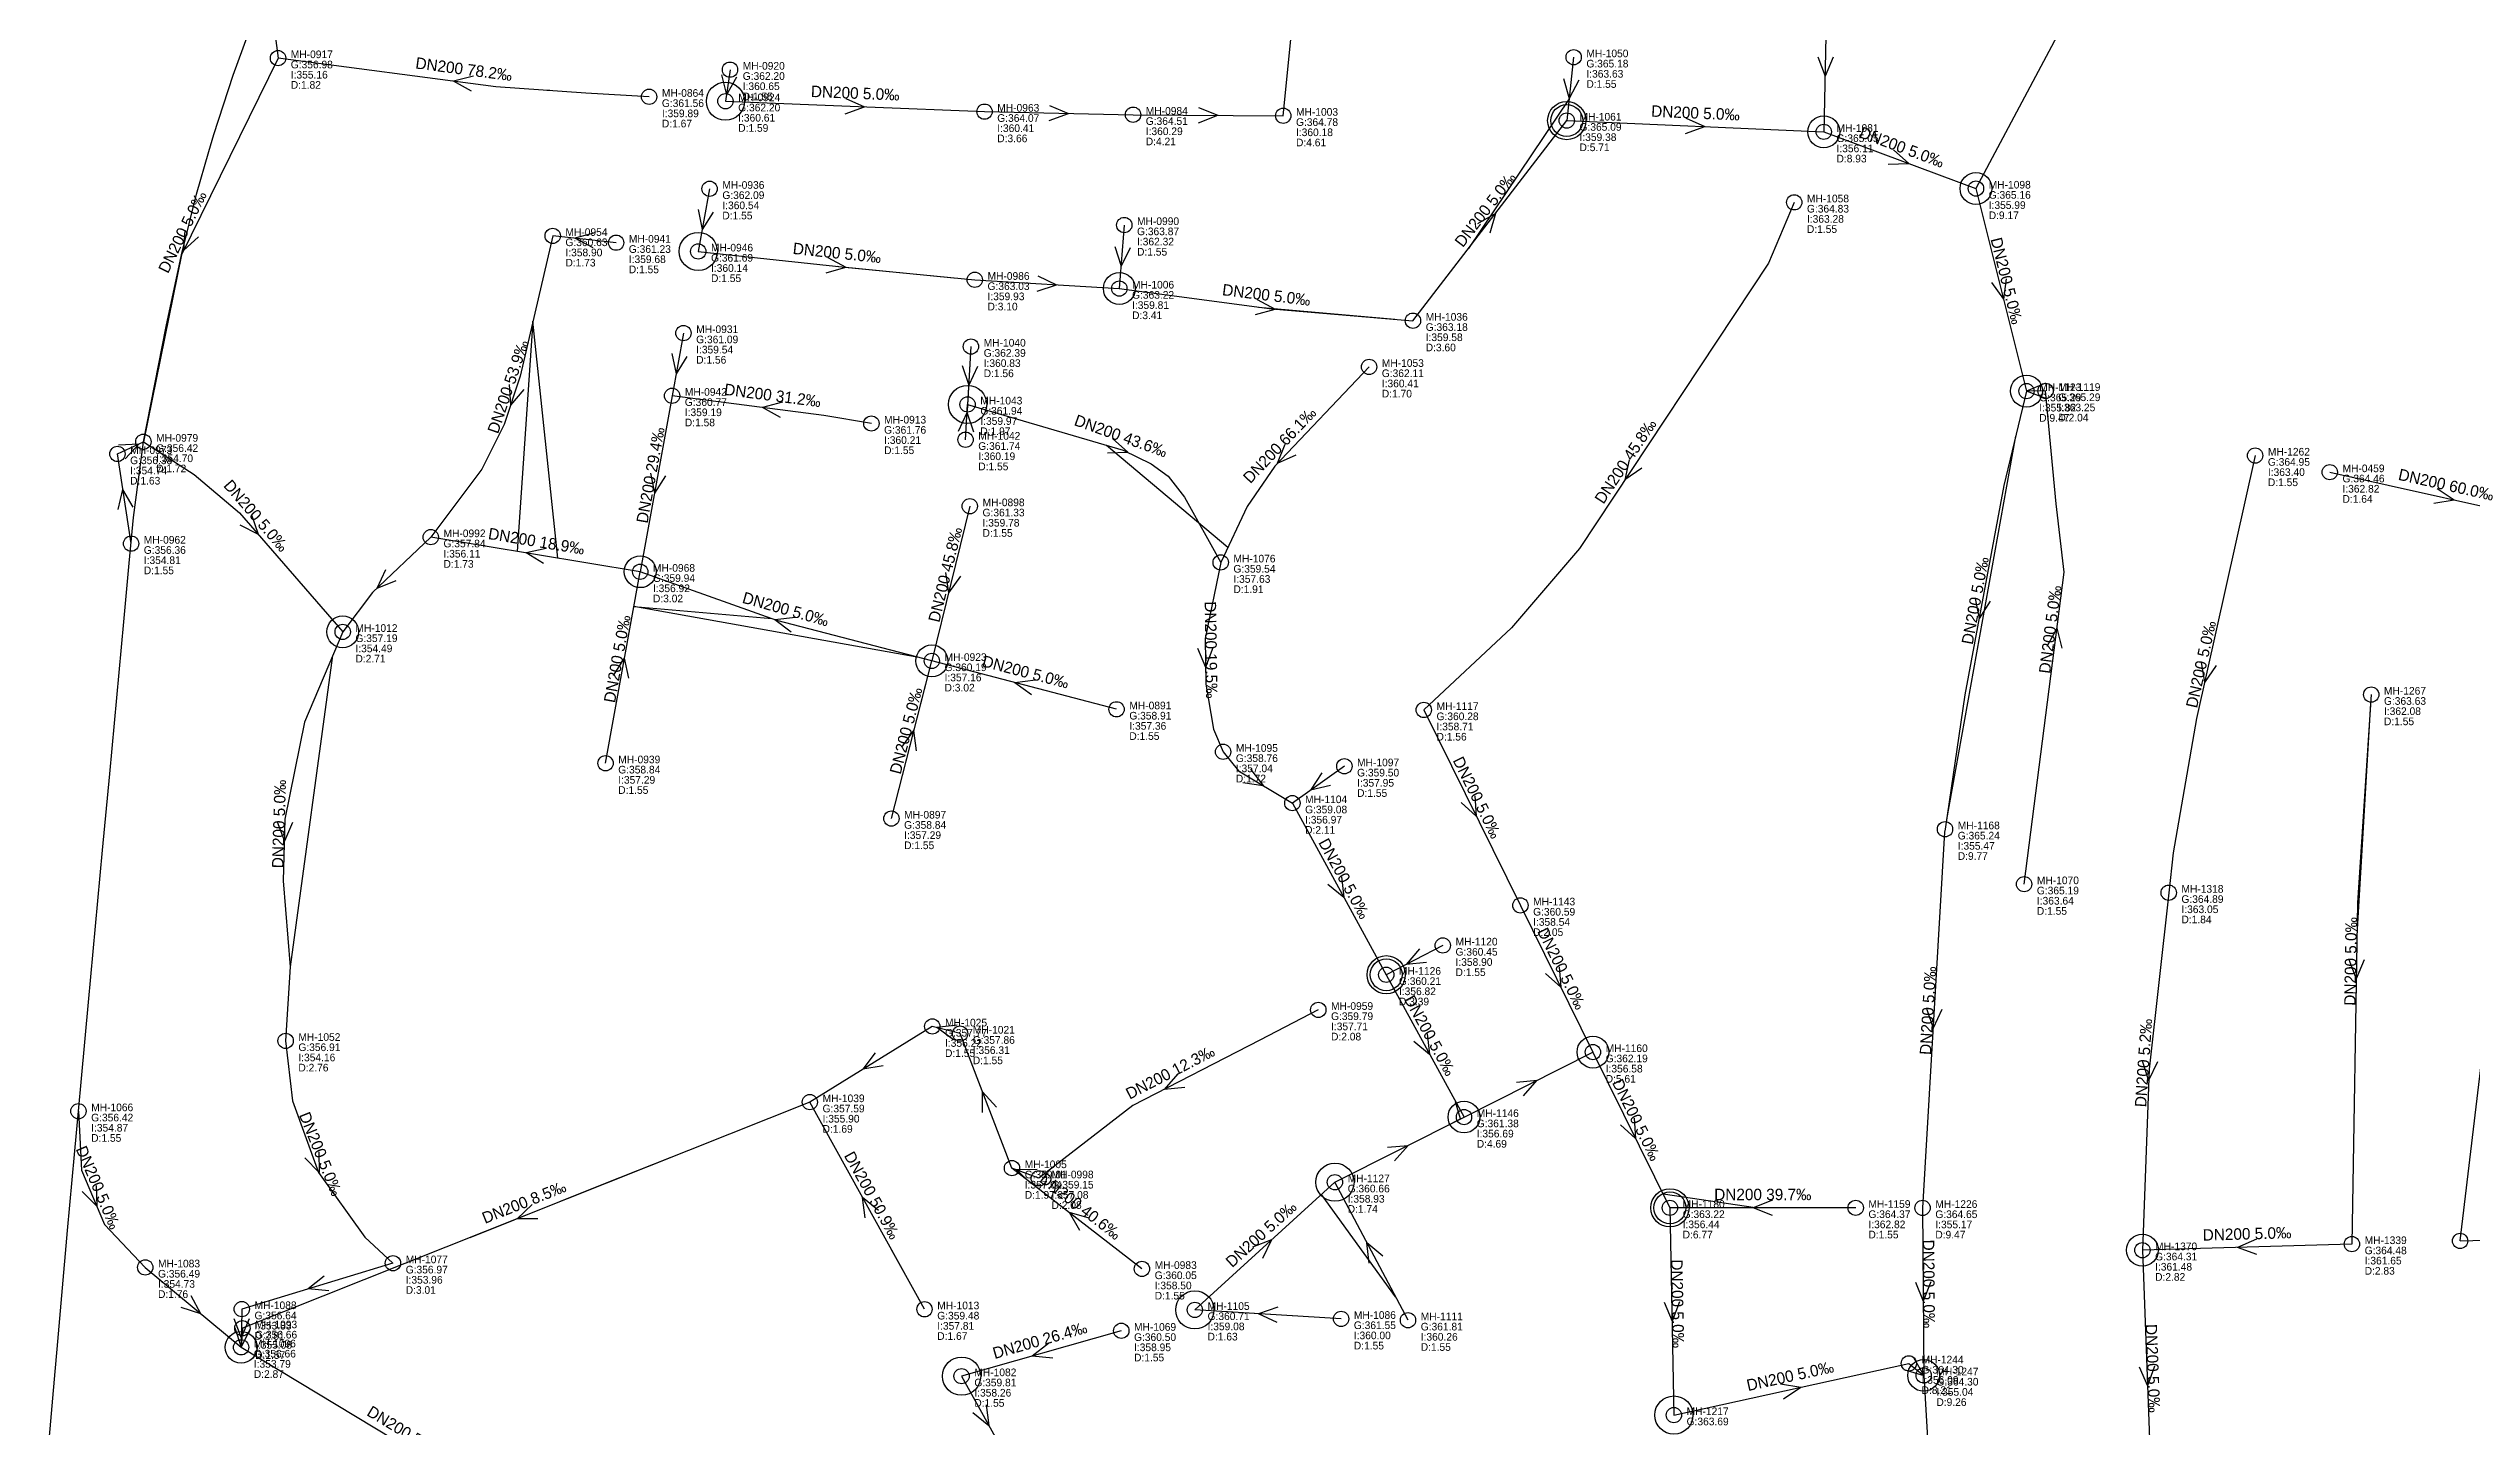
# Model space of a CAD drawing. Header units: metres. Extents: x 449901 to 451990, y 2566737 to 2570846.
# Drawn here: x 449914 to 450294.3, y 2568757.4 to 2568973.8 of the extents above; entities that cross this region are included whole.
import ezdxf
from ezdxf.enums import TextEntityAlignment as Align

# ---------------------------------------------------------------- set-up
doc = ezdxf.new("R2010")
doc.units = ezdxf.units.M
for name, color, linetype in [('SEW-CATCHMENT', 4, 'Continuous'), ('SEW-DROP', 6, 'Continuous'), ('SEW-LABEL', 2, 'Continuous'), ('SEW-MH', 7, 'Continuous'), ('SEW-MH-LABEL', 8, 'Continuous'), ('SEW-PIPE-DN200', 3, 'Continuous'), ('SEW-RIDER', 8, 'Continuous'), ('SEW-SWEPT-CH', 6, 'Continuous')]:
    doc.layers.add(name, color=color, linetype=linetype)

msp = doc.modelspace()

# ---------------------------------------------------------------- linework, layer by layer
at = {"layer": 'SEW-CATCHMENT'}
msp.add_lwpolyline([(449913.96, 2568754.11), (449915, 2568766.07), (449915.31, 2568769.61), (449916.04, 2568778.02), (449916.93, 2568788.21), (449918.04, 2568800.16), (449918.67, 2568806.95), (449919.15, 2568812.1), (449920.25, 2568824.05), (449921.36, 2568836), (449922.47, 2568847.95), (449923.58, 2568859.9), (449924.69, 2568871.85), (449925.8, 2568883.8), (449926.65, 2568892.98), (449926.9, 2568895.74), (449927.31, 2568900.15), (449928.86, 2568912.05), (449932.42, 2568930.12), (449934.83, 2568941.41), (449937.22, 2568950.89), (449939.16, 2568957.63), (449939.92, 2568960.29), (449942.95, 2568969.59), (449946.28, 2568978.78)], dxfattribs=at)
at = {"layer": 'SEW-DROP'}
for centre in [(450152.28, 2568962.47), (450192.62, 2568960.7), (450216.51, 2568951.8), (450082.05, 2568936.1), (450224.44, 2568920), (450006.85, 2568891.64), (449960.15, 2568882.2), (450052.62, 2568877.64), (450123.94, 2568828.37), (450156.39, 2568816.23), (450136.15, 2568806.03), (450168.47, 2568791.78), (450242.63, 2568785.13), (449944.2, 2568769.88), (449944.2, 2568769.88), (450208.3, 2568765.48)]:
    msp.add_circle(centre, 2.5, dxfattribs=at)
at = {"layer": 'SEW-LABEL'}
for p, q in [((449980.69, 2568969.46), (449977.56, 2568968.66)), ((450019.61, 2568969.64), (450020.37, 2568966.5)), ((450021.98, 2568969.3), (450020.37, 2568966.5)), ((450191.68, 2568972.45), (450192.82, 2568969.43)), ((450194.08, 2568972.4), (450192.82, 2568969.43)), ((449980.38, 2568967.08), (449977.56, 2568968.66)), ((450039.11, 2568965.95), (450042.06, 2568964.63)), ((450151.79, 2568969.06), (450152.66, 2568965.95)), ((450154.18, 2568968.8), (450152.66, 2568965.95)), ((450039.01, 2568963.55), (450042.06, 2568964.63)), ((450071.02, 2568962.46), (450074.05, 2568963.6)), ((450071.07, 2568964.86), (450074.05, 2568963.6)), ((450094.48, 2568962.12), (450097.49, 2568963.3)), ((450094.5, 2568964.52), (450097.49, 2568963.3)), ((450171, 2568962.85), (450173.95, 2568961.52)), ((450170.9, 2568960.45), (450173.95, 2568961.52)), ((450203.58, 2568957.9), (450205.97, 2568955.73)), ((450202.74, 2568955.65), (450205.97, 2568955.73)), ((450015.93, 2568948.53), (450016.58, 2568945.36)), ((450018.3, 2568948.1), (450016.58, 2568945.36)), ((450138.34, 2568946.3), (450141.12, 2568947.95)), ((450140.25, 2568944.84), (450141.12, 2568947.95)), ((449935.39, 2568945.27), (449935.14, 2568942.05)), ((449937.54, 2568944.21), (449935.14, 2568942.05)), ((449999.7, 2568944.86), (449996.59, 2568943.99)), ((449999.45, 2568942.48), (449996.59, 2568943.99)), ((450081.36, 2568942.68), (450082.32, 2568939.59)), ((450036.03, 2568938.57), (450039.14, 2568939.45)), ((450036.28, 2568940.96), (450039.14, 2568939.45)), ((450083.75, 2568942.49), (450082.32, 2568939.59)), ((450069.14, 2568935.68), (450072.2, 2568936.7)), ((450069.28, 2568938.07), (450072.2, 2568936.7)), ((450218.95, 2568937.06), (450220.84, 2568934.44)), ((450221.27, 2568937.64), (450220.84, 2568934.44)), ((450103.4, 2568932.01), (450106.52, 2568932.84)), ((450103.69, 2568934.39), (450106.52, 2568932.84)), ((450011.83, 2568925.88), (450012.48, 2568922.71)), ((450014.19, 2568925.45), (450012.48, 2568922.71)), ((450057.38, 2568924.01), (450058.41, 2568920.94)), ((450059.78, 2568923.87), (450058.41, 2568920.94)), ((449986.3, 2568921.03), (449986.48, 2568917.8)), ((449988.57, 2568920.26), (449986.48, 2568917.8)), ((450227.42, 2568921.23), (450224.44, 2568920)), ((450227.45, 2568918.83), (450224.44, 2568920)), ((450029.16, 2568918.24), (450026.03, 2568917.43)), ((450028.85, 2568915.86), (450026.03, 2568917.43)), ((450056.79, 2568913.71), (450058.16, 2568916.63)), ((450059.19, 2568913.57), (450058.16, 2568916.63)), ((450080.99, 2568912.56), (450083.41, 2568910.42)), ((449924.96, 2568911.54), (449928.18, 2568911.73)), ((449925.98, 2568909.37), (449928.18, 2568911.73)), ((450080.18, 2568910.3), (450083.41, 2568910.42)), ((450108.02, 2568911.61), (450106.83, 2568908.61)), ((450109.76, 2568909.96), (450106.83, 2568908.61)), ((450162.08, 2568909.21), (450161.42, 2568906.05)), ((450008.44, 2568907.14), (450009.08, 2568903.98)), ((450010.8, 2568906.72), (450009.08, 2568903.98)), ((450164.08, 2568907.89), (450161.42, 2568906.05)), ((450288.92, 2568904.73), (450291.59, 2568902.91)), ((449924.9, 2568901.43), (449925.64, 2568904.57)), ((449927.27, 2568901.79), (449925.64, 2568904.57)), ((450288.4, 2568902.39), (450291.59, 2568902.91)), ((449944, 2568899), (449946.87, 2568897.52)), ((449945.81, 2568900.57), (449946.87, 2568897.52)), ((449992.08, 2568895.29), (449988.93, 2568894.6)), ((449991.69, 2568892.92), (449988.93, 2568894.6)), ((449966.85, 2568891.95), (449965.51, 2568889.01)), ((449968.51, 2568890.21), (449965.51, 2568889.01)), ((450054.79, 2568891.53), (450055.24, 2568888.33)), ((450057.12, 2568890.95), (450055.24, 2568888.33)), ((450216.36, 2568887.45), (450216.99, 2568884.28)), ((450218.72, 2568887.01), (450216.99, 2568884.28)), ((450031.21, 2568884.46), (450028, 2568884.11)), ((450030.56, 2568882.15), (450028, 2568884.11)), ((450227.66, 2568879.94), (450229.23, 2568882.76)), ((450230.04, 2568879.63), (450229.23, 2568882.76)), ((450002.67, 2568875.34), (450004.39, 2568878.08)), ((450005.04, 2568874.92), (450004.39, 2568878.08)), ((450094.33, 2568879.64), (450095.57, 2568876.66)), ((450096.73, 2568879.67), (450095.57, 2568876.66)), ((450068.87, 2568874.62), (450065.67, 2568874.22)), ((450068.27, 2568872.3), (450065.67, 2568874.22)), ((450251.87, 2568877.45), (450252.38, 2568874.26)), ((450254.21, 2568876.93), (450252.38, 2568874.26)), ((450047.91, 2568864.11), (450049.82, 2568866.72)), ((450050.23, 2568863.51), (450049.82, 2568866.72)), ((450102.66, 2568860.63), (450104.62, 2568858.06)), ((450113.82, 2568860.05), (450112.07, 2568857.34)), ((450101.42, 2568858.57), (450104.62, 2568858.06)), ((450115.21, 2568858.09), (450112.07, 2568857.34)), ((450135.68, 2568855.42), (450138.08, 2568853.26)), ((450137.83, 2568856.48), (450138.08, 2568853.26)), ((449949.88, 2568852.36), (449950.99, 2568849.32)), ((449952.28, 2568852.29), (449950.99, 2568849.32)), ((450116.91, 2568843.74), (450117.29, 2568840.53)), ((450114.8, 2568842.58), (450117.29, 2568840.53)), ((450129.16, 2568832.43), (450127.05, 2568829.98)), ((450130.26, 2568830.29), (450127.05, 2568829.98)), ((450148.95, 2568828.56), (450151.36, 2568826.4)), ((450151.1, 2568829.62), (450151.36, 2568826.4)), ((450275.04, 2568830.77), (450276.19, 2568827.75)), ((450277.44, 2568830.73), (450276.19, 2568827.75)), ((450208.76, 2568823.06), (450209.78, 2568820)), ((450211.16, 2568822.92), (450209.78, 2568820)), ((450056.62, 2568820.48), (450053.42, 2568820.07)), ((450056.02, 2568818.16), (450053.42, 2568820.07)), ((450128.27, 2568817.95), (450130.76, 2568815.89)), ((450130.38, 2568819.1), (450130.76, 2568815.89)), ((450043.73, 2568816.12), (450041.8, 2568813.53)), ((450044.99, 2568814.08), (450041.8, 2568813.53)), ((450242.61, 2568814.85), (450243.6, 2568811.77)), ((450245, 2568814.68), (450243.6, 2568811.77)), ((450060.55, 2568806.74), (450060.58, 2568809.97)), ((450062.78, 2568807.6), (450060.58, 2568809.97)), ((450091.22, 2568812.81), (450089.11, 2568810.37)), ((450092.32, 2568810.68), (450089.11, 2568810.37)), ((450144.39, 2568811.53), (450147.61, 2568811.81)), ((450145.47, 2568809.38), (450147.61, 2568811.81)), ((450162.84, 2568805.88), (450163.09, 2568802.66)), ((450160.69, 2568804.81), (450163.09, 2568802.66)), ((449954.19, 2568799.65), (449956.43, 2568797.32)), ((449956.41, 2568800.55), (449956.43, 2568797.32)), ((450124.14, 2568801.31), (450127.36, 2568801.59)), ((450125.22, 2568799.17), (450127.36, 2568801.59)), ((449919.26, 2568794.33), (449921.54, 2568792.05)), ((449921.46, 2568795.28), (449921.54, 2568792.05)), ((450069.13, 2568797.8), (450065.9, 2568797.74)), ((450068.28, 2568795.55), (450065.9, 2568797.74)), ((449989.89, 2568792.29), (449987.54, 2568790.07)), ((450042.15, 2568790.22), (450041.74, 2568793.42)), ((450044.25, 2568791.38), (450041.74, 2568793.42)), ((450075.85, 2568788.23), (450074.22, 2568791.02)), ((450077.32, 2568790.13), (450074.22, 2568791.02)), ((450184.55, 2568792.98), (450181.55, 2568791.78)), ((450184.55, 2568790.58), (450181.55, 2568791.78)), ((449990.77, 2568790.06), (449987.54, 2568790.07)), ((450102.98, 2568785.66), (450106, 2568786.79)), ((450104.6, 2568783.88), (450106, 2568786.79)), ((450260.54, 2568786.85), (450257.58, 2568785.57)), ((450121.27, 2568783.08), (450120.92, 2568786.29)), ((450123.39, 2568784.2), (450120.92, 2568786.29)), ((450260.61, 2568784.45), (450257.58, 2568785.57)), ((449957.26, 2568781.07), (449954.74, 2568779.05)), ((450207.01, 2568780.12), (450208.23, 2568777.13)), ((450209.41, 2568780.14), (450208.23, 2568777.13)), ((449934.76, 2568776.19), (449937.83, 2568775.19)), ((449936.3, 2568778.04), (449937.83, 2568775.19)), ((449957.96, 2568778.77), (449954.74, 2568779.05)), ((450106.95, 2568776.16), (450103.88, 2568775.15)), ((450167.55, 2568776.99), (450168.81, 2568774.01)), ((450169.95, 2568777.03), (450168.81, 2568774.01)), ((449943.08, 2568774.4), (449944.23, 2568771.38)), ((449943.21, 2568772.95), (449944.2, 2568769.88)), ((449945.6, 2568772.79), (449944.2, 2568769.88)), ((449945.48, 2568774.36), (449944.23, 2568771.38)), ((450106.81, 2568773.77), (450103.88, 2568775.15)), ((450070.94, 2568770.48), (450068.38, 2568768.51)), ((450071.59, 2568768.17), (450068.38, 2568768.51)), ((450206.72, 2568768.3), (450208.3, 2568765.48)), ((450185.81, 2568764.15), (450189, 2568763.62)), ((450205.21, 2568766.42), (450208.3, 2568765.48)), ((450242.12, 2568766.81), (450243.44, 2568763.85)), ((450244.52, 2568766.9), (450243.44, 2568763.85)), ((450061.16, 2568760.83), (450061.57, 2568757.62)), ((450186.32, 2568761.81), (450189, 2568763.62)), ((450059.06, 2568759.67), (450061.57, 2568757.62))]:
    msp.add_line(p, q, dxfattribs=at)
at = {"layer": 'SEW-MH'}
for centre in [(449950, 2568972.27), (450153.36, 2568972.41), (450020.94, 2568970.46), (450008.25, 2568966.2), (450020.23, 2568965.51), (450060.89, 2568963.87), (450084.2, 2568963.39), (450107.78, 2568963.23), (450152.28, 2568962.47), (450192.62, 2568960.7), (450017.74, 2568951.76), (450187.98, 2568949.63), (450216.51, 2568951.8), (450082.83, 2568946.07), (449993.11, 2568944.36), (450003.06, 2568943.3), (450015.96, 2568941.92), (450059.36, 2568937.47), (450082.05, 2568936.1), (450128.14, 2568931.05), (450013.63, 2568929.11), (450058.76, 2568926.99), (450121.25, 2568923.8), (450011.85, 2568919.27), (450224.44, 2568920), (450227.44, 2568920.03), (450043.13, 2568914.91), (450058.23, 2568917.9), (449928.86, 2568912.05), (450057.91, 2568912.37), (449924.79, 2568910.13), (450260.33, 2568909.88), (450272.04, 2568907.27), (450058.58, 2568901.93), (449926.93, 2568896.05), (449973.97, 2568897.07), (450097.96, 2568893.1), (450006.85, 2568891.64), (449960.15, 2568882.2), (450052.62, 2568877.64), (450081.62, 2568870.04), (450129.84, 2568869.94), (450278.55, 2568872.35), (450001.4, 2568861.57), (450098.34, 2568863.37), (450117.37, 2568861.1), (450109.21, 2568855.31), (450046.27, 2568852.89), (450211.65, 2568851.21), (450224.07, 2568842.59), (450145, 2568839.26), (450246.76, 2568841.25), (450132.82, 2568832.97), (450123.94, 2568828.37), (450052.69, 2568820.26), (450113.28, 2568822.86), (449951.19, 2568817.99), (450057.05, 2568819.13), (450156.39, 2568816.23), (450033.47, 2568808.37), (449918.67, 2568806.95), (450136.15, 2568806.03), (450065.2, 2568798.01), (450069.41, 2568796.41), (450115.89, 2568795.8), (450168.47, 2568791.78), (450197.63, 2568791.78), (450208.13, 2568791.77), (450275.52, 2568786.09), (450292.5, 2568786.58), (449929.16, 2568782.43), (449968.04, 2568783.08), (450085.6, 2568782.19), (450242.63, 2568785.13), (449944.31, 2568775.88), (450051.47, 2568775.85), (450093.9, 2568775.76), (450116.86, 2568774.35), (450127.36, 2568774.13), (449944.4, 2568772.87), (450082.36, 2568772.48), (449944.2, 2568769.88), (450205.97, 2568767.36), (450057.29, 2568765.35), (450208.3, 2568765.48), (450169.09, 2568759.24)]:
    msp.add_circle(centre, 1.2, dxfattribs=at)
at = {"layer": 'SEW-PIPE-DN200'}
for points in [[(450247.92, 2569010.86), (450216.51, 2568951.8)], [(449948.37, 2568985.03), (449950, 2568972.27)], [(450107.78, 2568963.23), (450110.21, 2568987.76)], [(450192.42, 2568981.1), (450192.42, 2568981.1), (450193.01, 2568978.25), (450192.62, 2568960.7)], [(449950, 2568972.27), (449934.83, 2568941.41), (449928.86, 2568912.05)], [(450008.25, 2568966.2), (449998.31, 2568966.77), (449984.2, 2568967.79), (449950, 2568972.27)], [(450020.94, 2568970.46), (450020.23, 2568965.51)], [(450153.36, 2568972.41), (450152.28, 2568962.47)], [(450020.23, 2568965.51), (450042.44, 2568964.61), (450060.89, 2568963.87)], [(450060.89, 2568963.87), (450084.2, 2568963.39)], [(450084.2, 2568963.39), (450107.78, 2568963.23)], [(450128.14, 2568931.05), (450152.28, 2568962.47)], [(450152.28, 2568962.47), (450192.62, 2568960.7)], [(450192.62, 2568960.7), (450216.51, 2568951.8)], [(450017.74, 2568951.76), (450015.96, 2568941.92)], [(450216.51, 2568951.8), (450224.44, 2568920)], [(450187.98, 2568949.63), (450183.97, 2568940.07), (450154.28, 2568895.27), (450143.61, 2568882.83), (450129.84, 2568869.94)], [(449993.11, 2568944.36), (449988.01, 2568922.35), (449985.47, 2568914.78), (449981.99, 2568907.76), (449973.97, 2568897.07)], [(450003.06, 2568943.3), (449993.11, 2568944.36)], [(450082.83, 2568946.07), (450082.05, 2568936.1)], [(450015.96, 2568941.92), (450038.94, 2568939.47), (450059.36, 2568937.47)], [(450059.36, 2568937.47), (450082.05, 2568936.1)], [(450082.05, 2568936.1), (450106, 2568932.89), (450128.14, 2568931.05)], [(450013.63, 2568929.11), (450011.85, 2568919.27)], [(450058.76, 2568926.99), (450058.23, 2568917.9)], [(450121.25, 2568923.8), (450106.46, 2568908.23), (450102.09, 2568901.88), (450097.96, 2568893.1)], [(450224.44, 2568920), (450220.89, 2568905.17), (450214.76, 2568872.34), (450211.65, 2568851.21)], [(450224.07, 2568842.59), (450230.36, 2568891.55), (450229.1, 2568902.31), (450227.44, 2568920.03)], [(450227.44, 2568920.03), (450224.44, 2568920)], [(450011.85, 2568919.27), (450006.85, 2568891.64)], [(450043.13, 2568914.91), (450035.69, 2568916.18), (450011.85, 2568919.27)], [(450057.91, 2568912.37), (450058.23, 2568917.9)], [(450058.23, 2568917.9), (450082.64, 2568910.74), (450087.03, 2568908.58), (450089.71, 2568906.64), (450092.28, 2568903.34), (450097.96, 2568893.1)], [(449924.79, 2568910.13), (449928.86, 2568912.05)], [(449926.93, 2568896.05), (449924.79, 2568910.13)], [(449928.86, 2568912.05), (449936.82, 2568906.93), (449943.95, 2568900.88), (449960.15, 2568882.2)], [(450260.33, 2568909.88), (450251.12, 2568868.61), (450247.45, 2568847.51), (450246.76, 2568841.25)], [(450272.04, 2568907.27), (450308.2, 2568899.2)], [(450058.58, 2568901.93), (450052.62, 2568877.64)], [(449973.97, 2568897.07), (449964.82, 2568888.36), (449960.15, 2568882.2)], [(450006.85, 2568891.64), (449973.97, 2568897.07)], [(450001.4, 2568861.57), (450006.85, 2568891.64)], [(450052.62, 2568877.64), (450028.28, 2568884.01), (450006.85, 2568891.64)], [(450097.96, 2568893.1), (450095.51, 2568881.16), (450095.61, 2568874), (450096.84, 2568866.94), (450098.34, 2568863.37)], [(449960.15, 2568882.2), (449954.13, 2568868.04), (449951.09, 2568852.78), (449950.82, 2568843.14), (449951.91, 2568829.61), (449951.19, 2568817.99), (449951.19, 2568817.99)], [(450046.27, 2568852.89), (450052.62, 2568877.64)], [(450081.62, 2568870.04), (450052.62, 2568877.64)], [(450278.55, 2568872.35), (450276.38, 2568839.64), (450275.52, 2568786.09)], [(450129.84, 2568869.94), (450145, 2568839.26)], [(450098.34, 2568863.37), (450098.34, 2568863.37), (450100.77, 2568860.36), (450109.21, 2568855.31)], [(450117.37, 2568861.1), (450109.21, 2568855.31)], [(450109.21, 2568855.31), (450123.94, 2568828.37)], [(450211.65, 2568851.21), (450211.59, 2568850.77), (450208.13, 2568791.77)], [(450246.76, 2568841.25), (450243.71, 2568813.55), (450242.63, 2568785.13), (450242.63, 2568785.13)], [(450145, 2568839.26), (450156.39, 2568816.23)], [(450132.82, 2568832.97), (450123.94, 2568828.37)], [(450123.94, 2568828.37), (450136.15, 2568806.03)], [(450113.28, 2568822.86), (450104.08, 2568818.11), (450084.18, 2568807.82), (450069.41, 2568796.41)], [(449951.19, 2568817.99), (449952.26, 2568808.6), (449956.37, 2568797.33), (449963.64, 2568787.15), (449968.04, 2568783.08), (449968.04, 2568783.08)], [(450052.69, 2568820.26), (450033.47, 2568808.37)], [(450057.05, 2568819.13), (450052.69, 2568820.26)], [(450065.2, 2568798.01), (450057.05, 2568819.13)], [(450136.15, 2568806.03), (450156.39, 2568816.23)], [(450156.39, 2568816.23), (450168.47, 2568791.78)], [(449918.67, 2568806.95), (449919.13, 2568797.69), (449922.78, 2568789.16), (449929.16, 2568782.43)], [(450033.47, 2568808.37), (449944.4, 2568772.87)], [(450051.47, 2568775.85), (450033.47, 2568808.37)], [(450115.89, 2568795.8), (450136.15, 2568806.03)], [(450085.6, 2568782.19), (450065.2, 2568798.01)], [(450069.41, 2568796.41), (450065.2, 2568798.01)], [(450093.9, 2568775.76), (450115.89, 2568795.8)], [(450127.36, 2568774.13), (450115.89, 2568795.8)], [(450168.47, 2568791.78), (450169.09, 2568759.24)], [(450197.63, 2568791.78), (450168.47, 2568791.78)], [(450208.13, 2568791.77), (450208.3, 2568765.48)], [(450292.5, 2568786.58), (450302.5, 2568786.87)], [(449968.04, 2568783.08), (449944.31, 2568775.88)], [(450275.52, 2568786.09), (450242.63, 2568785.13)], [(450242.63, 2568785.13), (450244.13, 2568745.57)], [(449929.16, 2568782.43), (449929.16, 2568782.43), (449944.2, 2568769.88)], [(449944.31, 2568775.88), (449944.2, 2568769.88)], [(450116.86, 2568774.35), (450093.9, 2568775.76)], [(449944.4, 2568772.87), (449944.2, 2568769.88)], [(450082.36, 2568772.48), (450057.29, 2568765.35)], [(449944.2, 2568769.88), (449995.3, 2568739.09)], [(450057.29, 2568765.35), (450064.39, 2568752.52), (450064.39, 2568752.52)], [(450169.09, 2568759.24), (450205.97, 2568767.36)], [(450205.97, 2568767.36), (450208.3, 2568765.48)], [(450208.3, 2568765.48), (450209.59, 2568743.95)]]:
    msp.add_lwpolyline(points, dxfattribs=at)
at = {"layer": 'SEW-RIDER'}
for points in [[(449992.66, 2568967.18), (449992.19, 2568967.21)], [(450152.73, 2568966.62), (450152.65, 2568965.89), (450136.87, 2568942.41)], [(450037.77, 2568939.59), (450038, 2568939.57), (450056.09, 2568937.79)], [(450103.92, 2568933.17), (450125.27, 2568931.29)], [(449993.91, 2568893.77), (449990.01, 2568930.97), (449987.55, 2568894.82)], [(450058.76, 2568926.99), (450058.18, 2568916.88)], [(450222.74, 2568912.91), (450211.88, 2568852.74)], [(450080.05, 2568911.5), (450099.1, 2568895.51)], [(450050.6, 2568878.17), (450005.86, 2568886.17), (450027.5, 2568884.29)], [(449958.57, 2568878.51), (449951.91, 2568829.61)], [(450046.27, 2568852.89), (450051.67, 2568873.97)], [(450278.55, 2568872.35), (450278.4, 2568870.1), (450276.32, 2568835.51)], [(450292.5, 2568786.58), (450302.55, 2568870.75), (450302.55, 2568869.64)], [(450001.4, 2568861.57), (450001.4, 2568861.57), (450001.51, 2568862.17)], [(450133.26, 2568804.57), (450135.61, 2568805.76), (450134.84, 2568808.43)], [(450014.15, 2568800.67), (450001.11, 2568795.47), (449980.08, 2568787.09)], [(450125.41, 2568777.81), (450113.8, 2568793.89)], [(450181.91, 2568791.78), (450167.41, 2568793.93)], [(450050.87, 2568776.94), (450046.2, 2568785.38), (450046.15, 2568785.46)], [(450116.86, 2568774.35), (450098.99, 2568775.45)]]:
    msp.add_lwpolyline(points, dxfattribs=at)
at = {"layer": 'SEW-SWEPT-CH'}
for centre in [(450020.23, 2568965.51), (450152.28, 2568962.47), (450015.96, 2568941.92), (450058.23, 2568917.9), (450123.94, 2568828.37), (450115.89, 2568795.8), (450168.47, 2568791.78), (450093.9, 2568775.76), (450057.29, 2568765.35), (450169.09, 2568759.24)]:
    msp.add_circle(centre, 3, dxfattribs=at)

# ---------------------------------------------------------------- texts
at = {"layer": 'SEW-LABEL'}
for s, rotation, p in [('DN200 78.2‰', 352.533, (449979.05, 2568969.66)), ('DN200 5.0‰', -2.3206, (450040.56, 2568965.89)), ('DN200 5.0‰', -2.5129, (450172.45, 2568962.78)), ('DN200 5.0‰', -20.4284, (450204.57, 2568957.45)), ('DN200 5.0‰', 63.8163, (449935.8, 2568944.6)), ('DN200 5.0‰', 52.474, (450140.21, 2568947.96)), ('DN200 5.0‰', -6.0027, (450037.65, 2568940.81)), ('DN200 5.0‰', -76.0047, (450220.47, 2568937.1)), ('DN200 5.0‰', -6.8997, (450105.03, 2568934.22)), ('DN200 53.9‰', 71.4201, (449986.96, 2568920.42)), ('DN200 31.2‰', 352.6293, (450027.51, 2568918.44)), ('DN200 43.6‰', -19.6222, (450082, 2568912.12)), ('DN200 66.1‰', 46.4656, (450107.86, 2568910.9)), ('DN200 29.4‰', 79.7312, (450009.35, 2568906.65)), ('DN200 45.8‰', 56.469, (450162.25, 2568908.5)), ('DN200 5.0‰', -49.0731, (449945.89, 2568899.85)), ('DN200 60.0‰', -12.5847, (450290.12, 2568904.43)), ('DN200 18.9‰', 350.6313, (449990.41, 2568895.55)), ('DN200 45.8‰', 76.2061, (450055.6, 2568890.98)), ('DN200 5.0‰', 79.4246, (450217.27, 2568886.95)), ('DN200 5.0‰', 82.6863, (450229.04, 2568882.47)), ('DN200 5.0‰', 344.3418, (450029.44, 2568884.91)), ('DN200 19.5‰', -89.1804, (450095.55, 2568879.36)), ('DN200 5.0‰', 79.7315, (450004.12, 2568877.81)), ('DN200 5.0‰', 77.4244, (450252.71, 2568876.92)), ('DN200 5.0‰', 345.3236, (450067.12, 2568875.04)), ('DN200 5.0‰', 75.6227, (450049.44, 2568866.47)), ('DN200 5.0‰', -63.7006, (450137.42, 2568855.8)), ('DN200 5.0‰', 88.2439, (449951.04, 2568852.02)), ('DN200 5.0‰', -61.3361, (450116.58, 2568843.04)), ('DN200 5.0‰', 89.081, (450276.21, 2568830.45)), ('DN200 5.0‰', -63.7005, (450150.69, 2568828.95)), ('DN200 5.0‰', 86.6435, (450209.87, 2568822.69)), ('DN200 5.0‰', -61.3358, (450130.04, 2568818.4)), ('DN200 5.2‰', 86.0588, (450243.7, 2568814.47)), ('DN200 12.3‰', 27.3402, (450090.44, 2568812.25)), ('DN200 5.0‰', -63.7005, (450162.43, 2568805.2)), ('DN200 5.0‰', -67.9395, (449955.87, 2568799.91)), ('DN200 5.0‰', -66.8385, (449920.95, 2568794.62)), ('DN200 50.9‰', 298.9696, (450042.47, 2568793.31)), ('DN200 8.5‰', 21.7301, (449988.94, 2568791.82)), ('DN200 40.6‰', 322.2196, (450075.4, 2568791.3)), ('DN200 39.7‰', 359.9964, (450183.05, 2568792.98)), ('DN200 5.0‰', 42.3397, (450104.9, 2568786.98)), ('DN200 5.0‰', 1.6608, (450259.08, 2568786.81)), ('DN200 5.0‰', -88.8996, (450168.78, 2568776.71)), ('DN200 5.0‰', -89.6126, (450208.22, 2568779.83)), ('DN200 26.4‰', 15.8659, (450069.82, 2568770.12)), ('DN200 5.0‰', -87.8398, (450243.38, 2568766.55)), ('DN200 5.0‰', 12.4138, (450187.53, 2568764.5)), ('DN200 5.0‰', -31.071, (449969.75, 2568755.68))]:
    msp.add_text(s, height=1.8, rotation=rotation, dxfattribs=at).set_placement(p, align=Align.CENTER)
at = {"layer": 'SEW-MH-LABEL'}
for s, p in [('MH-0917', (449952, 2568972.27)), ('MH-1050', (450155.36, 2568972.41)), ('G:356.98', (449952, 2568970.67)), ('I:355.16', (449952, 2568969.07)), ('G:362.20', (450022.94, 2568968.86)), ('MH-0920', (450022.94, 2568970.46)), ('G:365.18', (450155.36, 2568970.81)), ('I:363.63', (450155.36, 2568969.21)), ('D:1.82', (449952, 2568967.47)), ('G:361.56', (450010.25, 2568964.6)), ('MH-0864', (450010.25, 2568966.2)), ('MH-0924', (450022.23, 2568965.51)), ('D:1.55', (450022.94, 2568965.66)), ('I:360.65', (450022.94, 2568967.26)), ('D:1.55', (450155.36, 2568967.61)), ('D:1.67', (450010.25, 2568961.4)), ('I:359.89', (450010.25, 2568963)), ('G:362.20', (450022.23, 2568963.91)), ('D:1.59', (450022.23, 2568960.71)), ('I:360.61', (450022.23, 2568962.31)), ('G:364.07', (450062.89, 2568962.27)), ('MH-0963', (450062.89, 2568963.87)), ('I:360.41', (450062.89, 2568960.67)), ('G:364.51', (450086.2, 2568961.79)), ('MH-0984', (450086.2, 2568963.39)), ('G:364.78', (450109.78, 2568961.63)), ('MH-1003', (450109.78, 2568963.23)), ('G:365.09', (450154.28, 2568960.87)), ('MH-1061', (450154.28, 2568962.47)), ('MH-1081', (450194.62, 2568960.7)), ('D:3.66', (450062.89, 2568959.07)), ('D:4.21', (450086.2, 2568958.59)), ('I:360.29', (450086.2, 2568960.19)), ('D:4.61', (450109.78, 2568958.43)), ('I:360.18', (450109.78, 2568960.03)), ('D:5.71', (450154.28, 2568957.67)), ('I:359.38', (450154.28, 2568959.27)), ('G:365.05', (450194.62, 2568959.1)), ('I:356.11', (450194.62, 2568957.5)), ('D:8.93', (450194.62, 2568955.9)), ('G:362.09', (450019.74, 2568950.16)), ('MH-0936', (450019.74, 2568951.76)), ('MH-1058', (450189.98, 2568949.63)), ('G:365.16', (450218.51, 2568950.2)), ('MH-1098', (450218.51, 2568951.8)), ('D:1.55', (450019.74, 2568946.96)), ('I:360.54', (450019.74, 2568948.56)), ('MH-0990', (450084.83, 2568946.07)), ('G:364.83', (450189.98, 2568948.03)), ('I:363.28', (450189.98, 2568946.43)), ('D:9.17', (450218.51, 2568947)), ('I:355.99', (450218.51, 2568948.6)), ('G:360.63', (449995.11, 2568942.76)), ('MH-0954', (449995.11, 2568944.36)), ('G:361.23', (450005.06, 2568941.7)), ('MH-0941', (450005.06, 2568943.3)), ('MH-0946', (450017.96, 2568941.92)), ('G:363.87', (450084.83, 2568944.47)), ('I:362.32', (450084.83, 2568942.87)), ('D:1.55', (450189.98, 2568944.83)), ('D:1.73', (449995.11, 2568939.56)), ('I:358.90', (449995.11, 2568941.16)), ('D:1.55', (450005.06, 2568938.5)), ('I:359.68', (450005.06, 2568940.1)), ('G:361.69', (450017.96, 2568940.32)), ('I:360.14', (450017.96, 2568938.72)), ('D:1.55', (450084.83, 2568941.27)), ('D:1.55', (450017.96, 2568937.12)), ('G:363.03', (450061.36, 2568935.87)), ('MH-0986', (450061.36, 2568937.47)), ('I:359.93', (450061.36, 2568934.27)), ('G:363.22', (450084.05, 2568934.5)), ('MH-1006', (450084.05, 2568936.1)), ('D:3.10', (450061.36, 2568932.67)), ('D:3.41', (450084.05, 2568931.3)), ('I:359.81', (450084.05, 2568932.9)), ('MH-1036', (450130.14, 2568931.05)), ('G:361.09', (450015.63, 2568927.51)), ('MH-0931', (450015.63, 2568929.11)), ('MH-1040', (450060.76, 2568926.99)), ('G:363.18', (450130.14, 2568929.45)), ('D:3.60', (450130.14, 2568926.25)), ('I:359.58', (450130.14, 2568927.85)), ('D:1.56', (450015.63, 2568924.31)), ('I:359.54', (450015.63, 2568925.91)), ('G:362.39', (450060.76, 2568925.39)), ('I:360.83', (450060.76, 2568923.79)), ('MH-1053', (450123.25, 2568923.8)), ('MH-0942', (450013.85, 2568919.27)), ('D:1.56', (450060.76, 2568922.19)), ('G:362.11', (450123.25, 2568922.2)), ('D:1.70', (450123.25, 2568919)), ('I:360.41', (450123.25, 2568920.6)), ('MH-1123', (450226.44, 2568920)), ('MH-1119', (450229.44, 2568920.03)), ('G:360.77', (450013.85, 2568917.67)), ('I:359.19', (450013.85, 2568916.07)), ('MH-0913', (450045.13, 2568914.91)), ('G:361.94', (450060.23, 2568916.3)), ('MH-1043', (450060.23, 2568917.9)), ('G:365.29', (450226.44, 2568918.4)), ('D:9.47', (450226.44, 2568915.2)), ('I:355.82', (450226.44, 2568916.8)), ('G:365.29', (450229.44, 2568918.43)), ('D:2.04', (450229.44, 2568915.23)), ('I:363.25', (450229.44, 2568916.83)), ('MH-0979', (449930.86, 2568912.05)), ('D:1.58', (450013.85, 2568914.47)), ('G:361.76', (450045.13, 2568913.31)), ('I:360.21', (450045.13, 2568911.71)), ('MH-1042', (450059.91, 2568912.37)), ('D:1.97', (450060.23, 2568913.1)), ('I:359.97', (450060.23, 2568914.7)), ('G:356.38', (449926.79, 2568908.53)), ('MH-0973', (449926.79, 2568910.13)), ('G:356.42', (449930.86, 2568910.45)), ('D:1.72', (449930.86, 2568907.25)), ('I:354.70', (449930.86, 2568908.85)), ('D:1.55', (450045.13, 2568910.11)), ('G:361.74', (450059.91, 2568910.77)), ('D:1.55', (450059.91, 2568907.57)), ('I:360.19', (450059.91, 2568909.17)), ('G:364.95', (450262.33, 2568908.28)), ('MH-1262', (450262.33, 2568909.88)), ('MH-0459', (450274.04, 2568907.27)), ('D:1.63', (449926.79, 2568905.33)), ('I:354.74', (449926.79, 2568906.93)), ('D:1.55', (450262.33, 2568905.08)), ('I:363.40', (450262.33, 2568906.68)), ('G:364.46', (450274.04, 2568905.67)), ('I:362.82', (450274.04, 2568904.07)), ('G:361.33', (450060.58, 2568900.33)), ('MH-0898', (450060.58, 2568901.93)), ('D:1.64', (450274.04, 2568902.47)), ('MH-0962', (449928.93, 2568896.05)), ('MH-0992', (449975.97, 2568897.07)), ('D:1.55', (450060.58, 2568897.13)), ('I:359.78', (450060.58, 2568898.73)), ('G:356.36', (449928.93, 2568894.45)), ('I:354.81', (449928.93, 2568892.85)), ('G:357.84', (449975.97, 2568895.47)), ('D:1.73', (449975.97, 2568892.27)), ('I:356.11', (449975.97, 2568893.87)), ('MH-1076', (450099.96, 2568893.1)), ('D:1.55', (449928.93, 2568891.25)), ('G:359.94', (450008.85, 2568890.04)), ('MH-0968', (450008.85, 2568891.64)), ('I:356.92', (450008.85, 2568888.44)), ('G:359.54', (450099.96, 2568891.5)), ('D:1.91', (450099.96, 2568888.3)), ('I:357.63', (450099.96, 2568889.9)), ('D:3.02', (450008.85, 2568886.84)), ('G:357.19', (449962.15, 2568880.6)), ('MH-1012', (449962.15, 2568882.2)), ('D:2.71', (449962.15, 2568877.4)), ('I:354.49', (449962.15, 2568879)), ('MH-0923', (450054.62, 2568877.64)), ('G:360.19', (450054.62, 2568876.04)), ('I:357.16', (450054.62, 2568874.44)), ('D:3.02', (450054.62, 2568872.84)), ('MH-0891', (450083.62, 2568870.04)), ('MH-1117', (450131.84, 2568869.94)), ('G:363.63', (450280.55, 2568870.75)), ('MH-1267', (450280.55, 2568872.35)), ('I:362.08', (450280.55, 2568869.15)), ('G:358.91', (450083.62, 2568868.44)), ('I:357.36', (450083.62, 2568866.84)), ('G:360.28', (450131.84, 2568868.34)), ('I:358.71', (450131.84, 2568866.74)), ('D:1.55', (450280.55, 2568867.55)), ('MH-0939', (450003.4, 2568861.57)), ('D:1.55', (450083.62, 2568865.24)), ('G:358.76', (450100.34, 2568861.77)), ('MH-1095', (450100.34, 2568863.37)), ('D:1.56', (450131.84, 2568865.14)), ('G:358.84', (450003.4, 2568859.97)), ('I:357.29', (450003.4, 2568858.37)), ('D:1.72', (450100.34, 2568858.57)), ('I:357.04', (450100.34, 2568860.17)), ('G:359.50', (450119.37, 2568859.5)), ('MH-1097', (450119.37, 2568861.1)), ('I:357.95', (450119.37, 2568857.9)), ('D:1.55', (450003.4, 2568856.77)), ('MH-1104', (450111.21, 2568855.31)), ('D:1.55', (450119.37, 2568856.3)), ('G:358.84', (450048.27, 2568851.29)), ('MH-0897', (450048.27, 2568852.89)), ('G:359.08', (450111.21, 2568853.71)), ('D:2.11', (450111.21, 2568850.51)), ('I:356.97', (450111.21, 2568852.11)), ('MH-1168', (450213.65, 2568851.21)), ('D:1.55', (450048.27, 2568848.09)), ('I:357.29', (450048.27, 2568849.69)), ('G:365.24', (450213.65, 2568849.61)), ('D:9.77', (450213.65, 2568846.41)), ('I:355.47', (450213.65, 2568848.01)), ('MH-1070', (450226.07, 2568842.59)), ('MH-1143', (450147, 2568839.26)), ('G:365.19', (450226.07, 2568840.99)), ('I:363.64', (450226.07, 2568839.39)), ('G:364.89', (450248.76, 2568839.65)), ('MH-1318', (450248.76, 2568841.25)), ('G:360.59', (450147, 2568837.66)), ('I:358.54', (450147, 2568836.06)), ('D:1.55', (450226.07, 2568837.79)), ('D:1.84', (450248.76, 2568836.45)), ('I:363.05', (450248.76, 2568838.05)), ('G:360.45', (450134.82, 2568831.37)), ('MH-1120', (450134.82, 2568832.97)), ('D:2.05', (450147, 2568834.46)), ('MH-1126', (450125.94, 2568828.37)), ('D:1.55', (450134.82, 2568828.17)), ('I:358.90', (450134.82, 2568829.77)), ('G:360.21', (450125.94, 2568826.77)), ('D:3.39', (450125.94, 2568823.57)), ('I:356.82', (450125.94, 2568825.17)), ('MH-1025', (450054.69, 2568820.26)), ('G:359.79', (450115.28, 2568821.26)), ('MH-0959', (450115.28, 2568822.86)), ('G:356.91', (449953.19, 2568816.39)), ('MH-1052', (449953.19, 2568817.99)), ('G:357.77', (450054.69, 2568818.66)), ('I:356.22', (450054.69, 2568817.06)), ('G:357.86', (450059.05, 2568817.53)), ('MH-1021', (450059.05, 2568819.13)), ('I:356.31', (450059.05, 2568815.93)), ('D:2.08', (450115.28, 2568818.06)), ('I:357.71', (450115.28, 2568819.66)), ('MH-1160', (450158.39, 2568816.23)), ('D:2.76', (449953.19, 2568813.19)), ('I:354.16', (449953.19, 2568814.79)), ('D:1.55', (450054.69, 2568815.46)), ('D:1.55', (450059.05, 2568814.33)), ('G:362.19', (450158.39, 2568814.63)), ('I:356.58', (450158.39, 2568813.03)), ('MH-1039', (450035.47, 2568808.37)), ('D:5.61', (450158.39, 2568811.43)), ('G:356.42', (449920.67, 2568805.35)), ('MH-1066', (449920.67, 2568806.95)), ('G:357.59', (450035.47, 2568806.77)), ('I:355.90', (450035.47, 2568805.17)), ('MH-1146', (450138.15, 2568806.03)), ('D:1.55', (449920.67, 2568802.15)), ('I:354.87', (449920.67, 2568803.75)), ('D:1.69', (450035.47, 2568803.57)), ('G:361.38', (450138.15, 2568804.43)), ('D:4.69', (450138.15, 2568801.23)), ('I:356.69', (450138.15, 2568802.83)), ('MH-1005', (450067.2, 2568798.01)), ('G:359.01', (450067.2, 2568796.41)), ('D:1.97', (450067.2, 2568793.21)), ('I:357.04', (450067.2, 2568794.81)), ('G:359.15', (450071.41, 2568794.81)), ('MH-0998', (450071.41, 2568796.41)), ('I:357.08', (450071.41, 2568793.21)), ('G:360.66', (450117.89, 2568794.2)), ('MH-1127', (450117.89, 2568795.8)), ('D:2.08', (450071.41, 2568791.61)), ('D:1.74', (450117.89, 2568791)), ('I:358.93', (450117.89, 2568792.6)), ('G:363.22', (450170.47, 2568790.18)), ('MH-1180', (450170.47, 2568791.78)), ('G:364.37', (450199.63, 2568790.18)), ('MH-1159', (450199.63, 2568791.78)), ('G:364.65', (450210.13, 2568790.17)), ('MH-1226', (450210.13, 2568791.77)), ('D:6.77', (450170.47, 2568786.98)), ('I:356.44', (450170.47, 2568788.58)), ('D:1.55', (450199.63, 2568786.98)), ('I:362.82', (450199.63, 2568788.58)), ('D:9.47', (450210.13, 2568786.97)), ('I:355.17', (450210.13, 2568788.57)), ('MH-1339', (450277.52, 2568786.09)), ('MH-1083', (449931.16, 2568782.43)), ('MH-1077', (449970.04, 2568783.08)), ('MH-0983', (450087.6, 2568782.19)), ('G:364.31', (450244.63, 2568783.53)), ('MH-1370', (450244.63, 2568785.13)), ('I:361.48', (450244.63, 2568781.93)), ('G:364.48', (450277.52, 2568784.49)), ('I:361.65', (450277.52, 2568782.89)), ('G:356.49', (449931.16, 2568780.83)), ('I:354.73', (449931.16, 2568779.23)), ('G:356.97', (449970.04, 2568781.48)), ('D:3.01', (449970.04, 2568778.28)), ('I:353.96', (449970.04, 2568779.88)), ('G:360.05', (450087.6, 2568780.59)), ('I:358.50', (450087.6, 2568778.99)), ('D:2.82', (450244.63, 2568780.33)), ('D:2.83', (450277.52, 2568781.29)), ('D:1.76', (449931.16, 2568777.63)), ('G:356.64', (449946.31, 2568774.28)), ('MH-1088', (449946.31, 2568775.88)), ('G:359.48', (450053.47, 2568774.25)), ('MH-1013', (450053.47, 2568775.85)), ('D:1.55', (450087.6, 2568777.39)), ('G:360.71', (450095.9, 2568774.16)), ('MH-1105', (450095.9, 2568775.76)), ('MH-1086', (450118.86, 2568774.35)), ('MH-1111', (450129.36, 2568774.13)), ('D:2.81', (449946.31, 2568771.08)), ('I:353.83', (449946.31, 2568772.68)), ('G:356.66', (449946.4, 2568771.27)), ('MH-1093', (449946.4, 2568772.87)), ('D:1.67', (450053.47, 2568771.05)), ('I:357.81', (450053.47, 2568772.65)), ('G:360.50', (450084.36, 2568770.88)), ('MH-1069', (450084.36, 2568772.48)), ('D:1.63', (450095.9, 2568770.96)), ('I:359.08', (450095.9, 2568772.56)), ('G:361.55', (450118.86, 2568772.75)), ('I:360.00', (450118.86, 2568771.15)), ('G:361.81', (450129.36, 2568772.53)), ('I:360.26', (450129.36, 2568770.93)), ('G:356.66', (449946.2, 2568768.28)), ('MH-1096', (449946.2, 2568769.88)), ('I:353.79', (449946.2, 2568766.68)), ('D:1.57', (449946.4, 2568768.07)), ('I:355.08', (449946.4, 2568769.67)), ('D:1.55', (450084.36, 2568767.68)), ('I:358.95', (450084.36, 2568769.28)), ('D:1.55', (450118.86, 2568769.55)), ('D:1.55', (450129.36, 2568769.33)), ('MH-1244', (450207.97, 2568767.36)), ('D:2.87', (449946.2, 2568765.08)), ('G:359.81', (450059.29, 2568763.75)), ('MH-1082', (450059.29, 2568765.35)), ('G:364.30', (450207.97, 2568765.76)), ('I:356.09', (450207.97, 2568764.16)), ('G:364.30', (450210.3, 2568763.88)), ('MH-1247', (450210.3, 2568765.48)), ('D:1.55', (450059.29, 2568760.55)), ('I:358.26', (450059.29, 2568762.15)), ('MH-1217', (450171.09, 2568759.24)), ('D:8.21', (450207.97, 2568762.56)), ('D:9.26', (450210.3, 2568760.68)), ('I:355.04', (450210.3, 2568762.28)), ('G:363.69', (450171.09, 2568757.64))]:
    msp.add_text(s, height=1.2, dxfattribs=at).set_placement(p)

doc.saveas('drawing.dxf')
